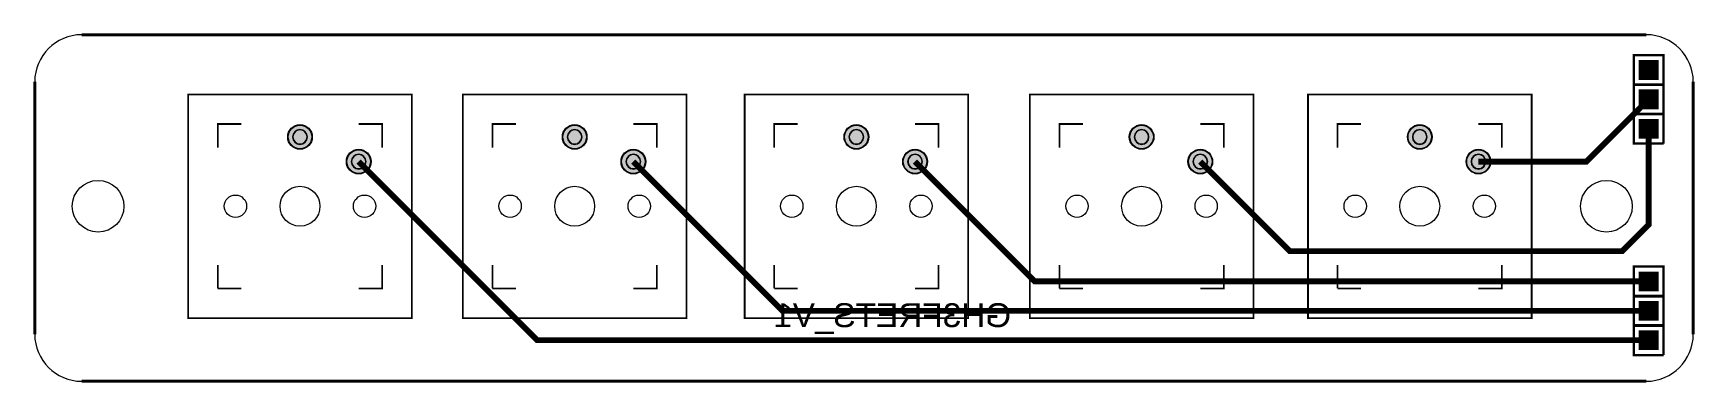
# Model space of a CAD drawing. Header units: millimetres. Extents: x 0 to 141, y -30 to 0.
import ezdxf

# ---------------------------------------------------------------- set-up
doc = ezdxf.new("R2010")
doc.units = ezdxf.units.MM
for name, color, linetype, true_color in [('BoardOutLine', 7, 'Continuous', 0xff00ff), ('BottomSolderMaskLayer', 7, 'Continuous', 0xaa00ff), ('Multi-Layer', 7, 'Continuous', 0xc0c0c0), ('TopLayer', 7, 'Continuous', 0xff0000), ('TopSilkLayer', 7, 'Continuous', 0xffcc00), ('TopSolderMaskLayer', 7, 'Continuous', 0x800080)]:
    doc.layers.add(name, color=color, linetype=linetype, true_color=true_color)
doc.styles.get("Standard").update_dxf_attribs({"font": 'arial.ttf'})

msp = doc.modelspace()

# ---------------------------------------------------------------- hatches: boundary and pattern name
at = {"layer": 'BottomSolderMaskLayer'}
for points in [[(138.34, -2.16), (138.34, -3.84), (136.66, -3.84), (136.66, -2.16)], [(138.34, -4.66), (138.34, -6.34), (136.66, -6.34), (136.66, -4.66)], [(21.55, -8.7, 1), (23.65, -8.7, 1)], [(44.95, -8.7, 1), (47.05, -8.7, 1)], [(68.95, -8.7, 1), (71.05, -8.7, 1)], [(93.25, -8.7, 1), (95.35, -8.7, 1)], [(116.95, -8.7, 1), (119.05, -8.7, 1)], [(138.34, -7.16), (138.34, -8.84), (136.66, -8.84), (136.66, -7.16)], [(26.55, -10.8, 1), (28.65, -10.8, 1)], [(49.95, -10.8, 1), (52.05, -10.8, 1)], [(73.95, -10.8, 1), (76.05, -10.8, 1)], [(98.25, -10.8, 1), (100.35, -10.8, 1)], [(121.95, -10.8, 1), (124.05, -10.8, 1)], [(138.34, -20.16), (138.34, -21.84), (136.66, -21.84), (136.66, -20.16)], [(138.34, -22.66), (138.34, -24.34), (136.66, -24.34), (136.66, -22.66)], [(138.34, -25.16), (138.34, -26.84), (136.66, -26.84), (136.66, -25.16)]]:
    msp.add_hatch(color=256, dxfattribs=at).paths.add_polyline_path(points)
at = {"layer": 'Multi-Layer'}
for points in [[(138.29, -2.21), (138.29, -3.79), (136.71, -3.79), (136.71, -2.21)], [(138.29, -4.71), (138.29, -6.29), (136.71, -6.29), (136.71, -4.71)], [(21.6, -8.7, 1), (23.6, -8.7, 1)], [(45, -8.7, 1), (47, -8.7, 1)], [(69, -8.7, 1), (71, -8.7, 1)], [(93.3, -8.7, 1), (95.3, -8.7, 1)], [(117, -8.7, 1), (119, -8.7, 1)], [(138.29, -7.21), (138.29, -8.79), (136.71, -8.79), (136.71, -7.21)], [(26.6, -10.8, 1), (28.6, -10.8, 1)], [(50, -10.8, 1), (52, -10.8, 1)], [(74, -10.8, 1), (76, -10.8, 1)], [(98.3, -10.8, 1), (100.3, -10.8, 1)], [(122, -10.8, 1), (124, -10.8, 1)], [(138.29, -20.21), (138.29, -21.79), (136.71, -21.79), (136.71, -20.21)], [(138.29, -22.71), (138.29, -24.29), (136.71, -24.29), (136.71, -22.71)], [(138.29, -25.21), (138.29, -26.79), (136.71, -26.79), (136.71, -25.21)]]:
    msp.add_hatch(color=256, dxfattribs=at).paths.add_polyline_path(points)
at = {"layer": 'TopSolderMaskLayer'}
for points in [[(138.34, -2.16), (138.34, -3.84), (136.66, -3.84), (136.66, -2.16)], [(138.34, -4.66), (138.34, -6.34), (136.66, -6.34), (136.66, -4.66)], [(21.55, -8.7, 1), (23.65, -8.7, 1)], [(44.95, -8.7, 1), (47.05, -8.7, 1)], [(68.95, -8.7, 1), (71.05, -8.7, 1)], [(93.25, -8.7, 1), (95.35, -8.7, 1)], [(116.95, -8.7, 1), (119.05, -8.7, 1)], [(138.34, -7.16), (138.34, -8.84), (136.66, -8.84), (136.66, -7.16)], [(26.55, -10.8, 1), (28.65, -10.8, 1)], [(49.95, -10.8, 1), (52.05, -10.8, 1)], [(73.95, -10.8, 1), (76.05, -10.8, 1)], [(98.25, -10.8, 1), (100.35, -10.8, 1)], [(121.95, -10.8, 1), (124.05, -10.8, 1)], [(138.34, -20.16), (138.34, -21.84), (136.66, -21.84), (136.66, -20.16)], [(138.34, -22.66), (138.34, -24.34), (136.66, -24.34), (136.66, -22.66)], [(138.34, -25.16), (138.34, -26.84), (136.66, -26.84), (136.66, -25.16)]]:
    msp.add_hatch(color=256, dxfattribs=at).paths.add_polyline_path(points)

# ---------------------------------------------------------------- linework, layer by layer
at = {"layer": 'BoardOutLine', "const_width": 0.254}
for points in [[(4, 0), (137.3, 0)], [(0, -25.5), (0, -4)], [(141.3, -4), (141.3, -25.5)], [(137.3, -29.5), (4, -29.5)]]:
    msp.add_lwpolyline(points, dxfattribs=at)
at = {"layer": 'BoardOutLine'}
for centre, start, end in [((4, -4), 90, 180), ((137.3, -4), 360, 90), ((4, -25.5), 180, 270), ((137.3, -25.5), 270, 0)]:
    msp.add_arc(centre, 4, start, end, dxfattribs=at)
at = {"layer": 'BottomSolderMaskLayer'}
for points in [[(22.6, -8.07), (22.6, -8.07)], [(46, -8.07), (46, -8.07)], [(70, -8.07), (70, -8.07)], [(94.3, -8.07), (94.3, -8.07)], [(118, -8.07), (118, -8.07)], [(22.6, -9.33), (22.6, -9.33)], [(46, -9.33), (46, -9.33)], [(70, -9.33), (70, -9.33)], [(94.3, -9.33), (94.3, -9.33)], [(118, -9.33), (118, -9.33)], [(27.6, -10.17), (27.6, -10.17)], [(51, -10.17), (51, -10.17)], [(75, -10.17), (75, -10.17)], [(99.3, -10.17), (99.3, -10.17)], [(123, -10.17), (123, -10.17)], [(27.6, -11.43), (27.6, -11.43)], [(51, -11.43), (51, -11.43)], [(75, -11.43), (75, -11.43)], [(99.3, -11.43), (99.3, -11.43)], [(123, -11.43), (123, -11.43)]]:
    msp.add_lwpolyline(points, close=True, dxfattribs=at)
for centre, radius in [((137.5, -3), 0.473), ((137.5, -5.5), 0.473), ((22.6, -8.7), 1.05), ((46, -8.7), 1.05), ((70, -8.7), 1.05), ((94.3, -8.7), 1.05), ((118, -8.7), 1.05), ((137.5, -8), 0.473), ((27.6, -10.8), 1.05), ((51, -10.8), 1.05), ((75, -10.8), 1.05), ((99.3, -10.8), 1.05), ((123, -10.8), 1.05), ((137.5, -21), 0.473), ((137.5, -23.5), 0.473), ((137.5, -26), 0.473)]:
    msp.add_circle(centre, radius, dxfattribs=at)
for centre, start, end in [((22.6, -8.7), 90, 270), ((22.6, -8.7), 270, 90), ((46, -8.7), 90, 270), ((46, -8.7), 270, 90), ((70, -8.7), 90, 270), ((70, -8.7), 270, 90), ((94.3, -8.7), 90, 270), ((94.3, -8.7), 270, 90), ((118, -8.7), 90, 270), ((118, -8.7), 270, 90), ((27.6, -10.8), 90, 270), ((27.6, -10.8), 270, 90), ((51, -10.8), 90, 270), ((51, -10.8), 270, 90), ((75, -10.8), 90, 270), ((75, -10.8), 270, 90), ((99.3, -10.8), 90, 270), ((99.3, -10.8), 270, 90), ((123, -10.8), 90, 270), ((123, -10.8), 270, 90)]:
    msp.add_arc(centre, 0.63, start, end, dxfattribs=at)
at = {"layer": 'Multi-Layer'}
for points in [[(22.6, -8.1), (22.6, -8.1)], [(46, -8.1), (46, -8.1)], [(70, -8.1), (70, -8.1)], [(94.3, -8.1), (94.3, -8.1)], [(118, -8.1), (118, -8.1)], [(22.6, -9.3), (22.6, -9.3)], [(46, -9.3), (46, -9.3)], [(70, -9.3), (70, -9.3)], [(94.3, -9.3), (94.3, -9.3)], [(118, -9.3), (118, -9.3)], [(27.6, -10.2), (27.6, -10.2)], [(51, -10.2), (51, -10.2)], [(75, -10.2), (75, -10.2)], [(99.3, -10.2), (99.3, -10.2)], [(123, -10.2), (123, -10.2)], [(27.6, -11.4), (27.6, -11.4)], [(51, -11.4), (51, -11.4)], [(75, -11.4), (75, -11.4)], [(99.3, -11.4), (99.3, -11.4)], [(123, -11.4), (123, -11.4)]]:
    msp.add_lwpolyline(points, close=True, dxfattribs=at)
for centre, radius in [((137.5, -3), 0.445), ((137.5, -5.5), 0.445), ((22.6, -8.7), 1), ((46, -8.7), 1), ((70, -8.7), 1), ((94.3, -8.7), 1), ((118, -8.7), 1), ((137.5, -8), 0.445), ((27.6, -10.8), 1), ((51, -10.8), 1), ((75, -10.8), 1), ((99.3, -10.8), 1), ((123, -10.8), 1), ((5.4, -14.6), 2.2), ((133.9, -14.6), 2.2), ((17.1, -14.6), 0.95), ((22.6, -14.6), 1.7), ((28.1, -14.6), 0.95), ((40.5, -14.6), 0.95), ((46, -14.6), 1.7), ((51.5, -14.6), 0.95), ((64.5, -14.6), 0.95), ((70, -14.6), 1.7), ((75.5, -14.6), 0.95), ((88.8, -14.6), 0.95), ((94.3, -14.6), 1.7), ((99.8, -14.6), 0.95), ((112.5, -14.6), 0.95), ((118, -14.6), 1.7), ((123.5, -14.6), 0.95), ((137.5, -21), 0.445), ((137.5, -23.5), 0.445), ((137.5, -26), 0.445)]:
    msp.add_circle(centre, radius, dxfattribs=at)
for centre, start, end in [((22.6, -8.7), 90, 270), ((22.6, -8.7), 270, 90), ((46, -8.7), 90, 270), ((46, -8.7), 270, 90), ((70, -8.7), 90, 270), ((70, -8.7), 270, 90), ((94.3, -8.7), 90, 270), ((94.3, -8.7), 270, 90), ((118, -8.7), 90, 270), ((118, -8.7), 270, 90), ((27.6, -10.8), 90, 270), ((27.6, -10.8), 270, 90), ((51, -10.8), 90, 270), ((51, -10.8), 270, 90), ((75, -10.8), 90, 270), ((75, -10.8), 270, 90), ((99.3, -10.8), 90, 270), ((99.3, -10.8), 270, 90), ((123, -10.8), 90, 270), ((123, -10.8), 270, 90)]:
    msp.add_arc(centre, 0.6, start, end, dxfattribs=at)
at = {"layer": 'TopLayer', "const_width": 0.5}
for points in [[(137.5, -5.5), (132.2, -10.8), (123, -10.8)], [(137.5, -8), (137.5, -16.17), (135.26, -18.42), (106.92, -18.42), (99.3, -10.8)], [(137.5, -26), (42.8, -26), (27.6, -10.8)], [(137.5, -23.5), (63.7, -23.5), (51, -10.8)], [(137.5, -21), (85.2, -21), (75, -10.8)]]:
    msp.add_lwpolyline(points, dxfattribs=at)
at = {"layer": 'TopSilkLayer'}
for points, const_width in [([(138.77, -4.27), (136.23, -4.27), (136.23, -1.73), (138.77, -1.73), (138.77, -3.64)], 0.203), ([(138.77, -6.77), (136.23, -6.77), (136.23, -4.23), (138.77, -4.23), (138.77, -6.14)], 0.203), ([(138.77, -4.27), (138.77, -3.64)], 0.203), ([(138.77, -9.27), (136.23, -9.27), (136.23, -6.73), (138.77, -6.73), (138.77, -8.64)], 0.203), ([(138.77, -6.77), (138.77, -6.14)], 0.203), ([(17.6, -7.6), (15.6, -7.6), (15.6, -9.6)], 0.15), ([(27.6, -7.6), (29.6, -7.6), (29.6, -9.6)], 0.15), ([(27.6, -7.6), (29.6, -7.6)], 0.15), ([(29.6, -7.6), (29.6, -9.6)], 0.15), ([(41, -7.6), (39, -7.6), (39, -9.6)], 0.15), ([(51, -7.6), (53, -7.6), (53, -9.6)], 0.15), ([(51, -7.6), (53, -7.6)], 0.15), ([(53, -7.6), (53, -9.6)], 0.15), ([(65, -7.6), (63, -7.6), (63, -9.6)], 0.15), ([(75, -7.6), (77, -7.6), (77, -9.6)], 0.15), ([(75, -7.6), (77, -7.6)], 0.15), ([(77, -7.6), (77, -9.6)], 0.15), ([(89.3, -7.6), (87.3, -7.6), (87.3, -9.6)], 0.15), ([(99.3, -7.6), (101.3, -7.6), (101.3, -9.6)], 0.15), ([(99.3, -7.6), (101.3, -7.6)], 0.15), ([(101.3, -7.6), (101.3, -9.6)], 0.15), ([(113, -7.6), (111, -7.6), (111, -9.6)], 0.15), ([(123, -7.6), (125, -7.6), (125, -9.6)], 0.15), ([(123, -7.6), (125, -7.6)], 0.15), ([(125, -7.6), (125, -9.6)], 0.15), ([(138.77, -9.27), (138.77, -8.64)], 0.203), ([(15.6, -19.6), (15.6, -21.6)], 0.15), ([(27.6, -21.6), (29.6, -21.6), (29.6, -19.6)], 0.15), ([(29.6, -21.6), (29.6, -19.6)], 0.15), ([(39, -19.6), (39, -21.6)], 0.15), ([(51, -21.6), (53, -21.6), (53, -19.6)], 0.15), ([(53, -21.6), (53, -19.6)], 0.15), ([(63, -19.6), (63, -21.6)], 0.15), ([(75, -21.6), (77, -21.6), (77, -19.6)], 0.15), ([(77, -21.6), (77, -19.6)], 0.15), ([(87.3, -19.6), (87.3, -21.6)], 0.15), ([(99.3, -21.6), (101.3, -21.6), (101.3, -19.6)], 0.15), ([(101.3, -21.6), (101.3, -19.6)], 0.15), ([(111, -19.6), (111, -21.6)], 0.15), ([(123, -21.6), (125, -21.6), (125, -19.6)], 0.15), ([(125, -21.6), (125, -19.6)], 0.15), ([(138.77, -22.27), (136.23, -22.27), (136.23, -19.73), (138.77, -19.73), (138.77, -21.64)], 0.203), ([(15.6, -21.6), (17.6, -21.6)], 0.15), ([(27.6, -21.6), (29.6, -21.6)], 0.15), ([(39, -21.6), (41, -21.6)], 0.15), ([(51, -21.6), (53, -21.6)], 0.15), ([(63, -21.6), (65, -21.6)], 0.15), ([(75, -21.6), (77, -21.6)], 0.15), ([(87.3, -21.6), (89.3, -21.6)], 0.15), ([(99.3, -21.6), (101.3, -21.6)], 0.15), ([(111, -21.6), (113, -21.6)], 0.15), ([(123, -21.6), (125, -21.6)], 0.15), ([(138.77, -24.77), (136.23, -24.77), (136.23, -22.23), (138.77, -22.23), (138.77, -24.14)], 0.203), ([(138.77, -22.27), (138.77, -21.64)], 0.203), ([(138.77, -24.77), (138.77, -24.14)], 0.203), ([(138.77, -27.27), (136.23, -27.27), (136.23, -24.73), (138.77, -24.73), (138.77, -26.64)], 0.203), ([(138.77, -27.27), (138.77, -26.64)], 0.203)]:
    msp.add_lwpolyline(points, dxfattribs=dict(at, const_width=const_width))
at = {"layer": 'TopSilkLayer', "const_width": 0.15}
for points in [[(13.08, -5.08), (32.13, -5.08), (32.13, -24.13), (13.08, -24.13), (13.08, -5.08)], [(36.48, -5.08), (55.53, -5.08), (55.53, -24.13), (36.48, -24.13), (36.48, -5.08)], [(60.48, -5.08), (79.53, -5.08), (79.53, -24.13), (60.48, -24.13), (60.48, -5.08)], [(84.78, -5.08), (103.83, -5.08), (103.83, -24.13), (84.78, -24.13), (84.78, -5.08)], [(108.48, -5.08), (127.53, -5.08), (127.53, -24.13), (108.48, -24.13), (108.48, -5.08)]]:
    msp.add_lwpolyline(points, close=True, dxfattribs=at)
at = {"layer": 'TopSolderMaskLayer'}
for points in [[(22.6, -8.07), (22.6, -8.07)], [(46, -8.07), (46, -8.07)], [(70, -8.07), (70, -8.07)], [(94.3, -8.07), (94.3, -8.07)], [(118, -8.07), (118, -8.07)], [(22.6, -9.33), (22.6, -9.33)], [(46, -9.33), (46, -9.33)], [(70, -9.33), (70, -9.33)], [(94.3, -9.33), (94.3, -9.33)], [(118, -9.33), (118, -9.33)], [(27.6, -10.17), (27.6, -10.17)], [(51, -10.17), (51, -10.17)], [(75, -10.17), (75, -10.17)], [(99.3, -10.17), (99.3, -10.17)], [(123, -10.17), (123, -10.17)], [(27.6, -11.43), (27.6, -11.43)], [(51, -11.43), (51, -11.43)], [(75, -11.43), (75, -11.43)], [(99.3, -11.43), (99.3, -11.43)], [(123, -11.43), (123, -11.43)]]:
    msp.add_lwpolyline(points, close=True, dxfattribs=at)
for centre, radius in [((137.5, -3), 0.473), ((137.5, -5.5), 0.473), ((22.6, -8.7), 1.05), ((46, -8.7), 1.05), ((70, -8.7), 1.05), ((94.3, -8.7), 1.05), ((118, -8.7), 1.05), ((137.5, -8), 0.473), ((27.6, -10.8), 1.05), ((51, -10.8), 1.05), ((75, -10.8), 1.05), ((99.3, -10.8), 1.05), ((123, -10.8), 1.05), ((137.5, -21), 0.473), ((137.5, -23.5), 0.473), ((137.5, -26), 0.473)]:
    msp.add_circle(centre, radius, dxfattribs=at)
for centre, start, end in [((22.6, -8.7), 90, 270), ((22.6, -8.7), 270, 90), ((46, -8.7), 90, 270), ((46, -8.7), 270, 90), ((70, -8.7), 90, 270), ((70, -8.7), 270, 90), ((94.3, -8.7), 90, 270), ((94.3, -8.7), 270, 90), ((118, -8.7), 90, 270), ((118, -8.7), 270, 90), ((27.6, -10.8), 90, 270), ((27.6, -10.8), 270, 90), ((51, -10.8), 90, 270), ((51, -10.8), 270, 90), ((75, -10.8), 90, 270), ((75, -10.8), 270, 90), ((99.3, -10.8), 90, 270), ((99.3, -10.8), 270, 90), ((123, -10.8), 90, 270), ((123, -10.8), 270, 90)]:
    msp.add_arc(centre, 0.63, start, end, dxfattribs=at)

# ---------------------------------------------------------------- texts
at = {"layer": 'BottomSilkLayer', "text_generation_flag": 2}
msp.add_text('GH3FRETS_V1', height=2.032, dxfattribs=at).set_placement((83.19, -24.89))

doc.saveas('drawing.dxf')
